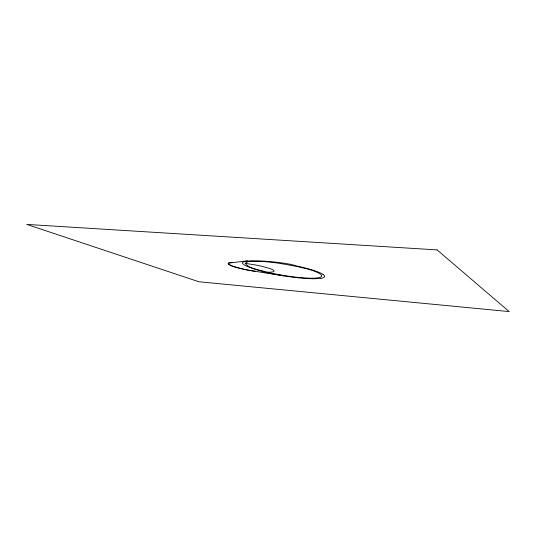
<?xml version="1.0" encoding="UTF-8"?>
<svg xmlns="http://www.w3.org/2000/svg" width="536" height="536" viewBox="0 0 536 536"><rect width="100%" height="100%" fill="white"/><g stroke="black" fill="none" stroke-linecap="round" stroke-linejoin="round"><path stroke-width="0.8" d="M245.146 263.518C248.007 259.88 254.58 261.916 258.607 261.3A36.073 5.032 8.8 0 1 273.574 262.56A35.202 4.918 8.8 0 1 279.819 263.397L294.344 265.957A41.352 5.729 8.8 0 1 305.44 268.536C310.532 269.374 333.077 276.924 314.525 278.151A35.423 4.878 8.8 0 1 285.125 275.692L274.533 273.816A41.942 5.822 8.7 0 1 265.816 271.913C259.793 269.702 248.396 268.757 245.522 263.484A22.445 3.035 9.1 0 1 248.248 263.826L255.136 264.918A23.175 3.129 9.1 0 1 260.751 266.044L269.126 268.288A24.562 3.31 9.1 0 1 272.221 269.507L272.851 269.836A22.398 3.022 9.1 0 1 273.548 270.291A23.47 3.169 9.1 0 1 273.621 271.585L273.26 271.752A20.924 2.821 9.1 0 1 266.807 272.147M229.301 262.747L232.617 262.359M320.856 278.305L315.248 278.727M323.215 274.539A48.548 6.7 8.9 0 0 310.337 269.367A45.024 6.238 8.8 0 0 295.825 265.816C283.732 260.865 205.141 255.37 264.302 272A44.984 6.244 8.7 0 0 273.306 273.97L284.248 275.933A37.982 5.226 8.8 0 0 315.322 278.747M247.357 260.811L229.006 263.089A26.137 3.538 9.1 0 0 228.785 264L230.916 265.414A27.611 3.739 9.1 0 0 233.817 266.553L241.455 268.697A25.118 3.397 9.1 0 0 248.51 270.178M255.585 271.37L250.017 270.492M284.248 275.933L248.898 270.291M249.428 270.345L247.779 270.09A25.286 3.417 9.1 0 1 243.431 269.213L236.517 267.504M236.57 267.504A25.621 3.464 9.1 0 1 229.167 262.72M323.134 274.533A45.131 6.231 8.8 0 1 320.95 278.325M437.088 249.903L26.8 224.41L198.916 281.762L509.2 311.59L437.088 249.903"/></g></svg>
